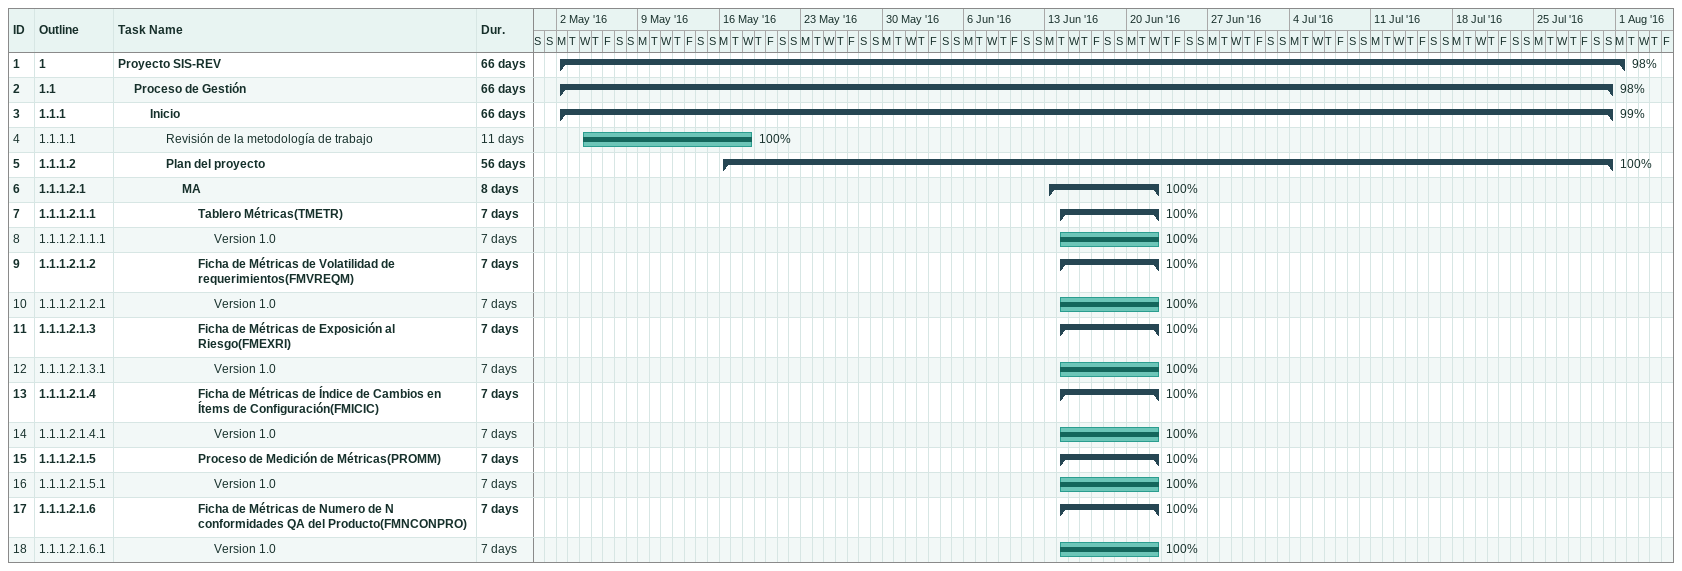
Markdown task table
| ID | WBS | Task | Duration | Start | Finish | % complete |
|---|---|---|---|---|---|---|
| 1 | 1 | **Proyecto SIS-REV** | 66d | 2016-05-02 | 2016-08-01 | 98 |
| 2 | 1.1 | **Proceso de Gestión** | 66d | 2016-05-02 | 2016-07-31 | 98 |
| 3 | 1.1.1 | **Inicio** | 66d | 2016-05-02 | 2016-07-31 | 99 |
| 4 | 1.1.1.1 | Revisión de la metodología de trabajo | 11d | 2016-05-04 | 2016-05-18 | 100 |
| 5 | 1.1.1.2 | **Plan del proyecto** | 56d | 2016-05-16 | 2016-07-31 | 100 |
| 6 | 1.1.1.2.1 | **MA** | 8d | 2016-06-13 | 2016-06-22 | 100 |
| 7 | 1.1.1.2.1.1 | **Tablero Métricas(TMETR)** | 7d | 2016-06-14 | 2016-06-22 | 100 |
| 8 | 1.1.1.2.1.1.1 | Version 1.0 | 7d | 2016-06-14 | 2016-06-22 | 100 |
| 9 | 1.1.1.2.1.2 | **Ficha de Métricas de Volatilidad de requerimientos(FMVREQM)** | 7d | 2016-06-14 | 2016-06-22 | 100 |
| 10 | 1.1.1.2.1.2.1 | Version 1.0 | 7d | 2016-06-14 | 2016-06-22 | 100 |
| 11 | 1.1.1.2.1.3 | **Ficha de Métricas de Exposición al Riesgo(FMEXRI)** | 7d | 2016-06-14 | 2016-06-22 | 100 |
| 12 | 1.1.1.2.1.3.1 | Version 1.0 | 7d | 2016-06-14 | 2016-06-22 | 100 |
| 13 | 1.1.1.2.1.4 | **Ficha de Métricas de Índice de Cambios en Ítems de Configuración(FMICIC)** | 7d | 2016-06-14 | 2016-06-22 | 100 |
| 14 | 1.1.1.2.1.4.1 | Version 1.0 | 7d | 2016-06-14 | 2016-06-22 | 100 |
| 15 | 1.1.1.2.1.5 | **Proceso de Medición de Métricas(PROMM)** | 7d | 2016-06-14 | 2016-06-22 | 100 |
| 16 | 1.1.1.2.1.5.1 | Version 1.0 | 7d | 2016-06-14 | 2016-06-22 | 100 |
| 17 | 1.1.1.2.1.6 | **Ficha de Métricas de Numero de N conformidades QA del Producto(FMNCONPRO)** | 7d | 2016-06-14 | 2016-06-22 | 100 |
| 18 | 1.1.1.2.1.6.1 | Version 1.0 | 7d | 2016-06-14 | 2016-06-22 | 100 |
